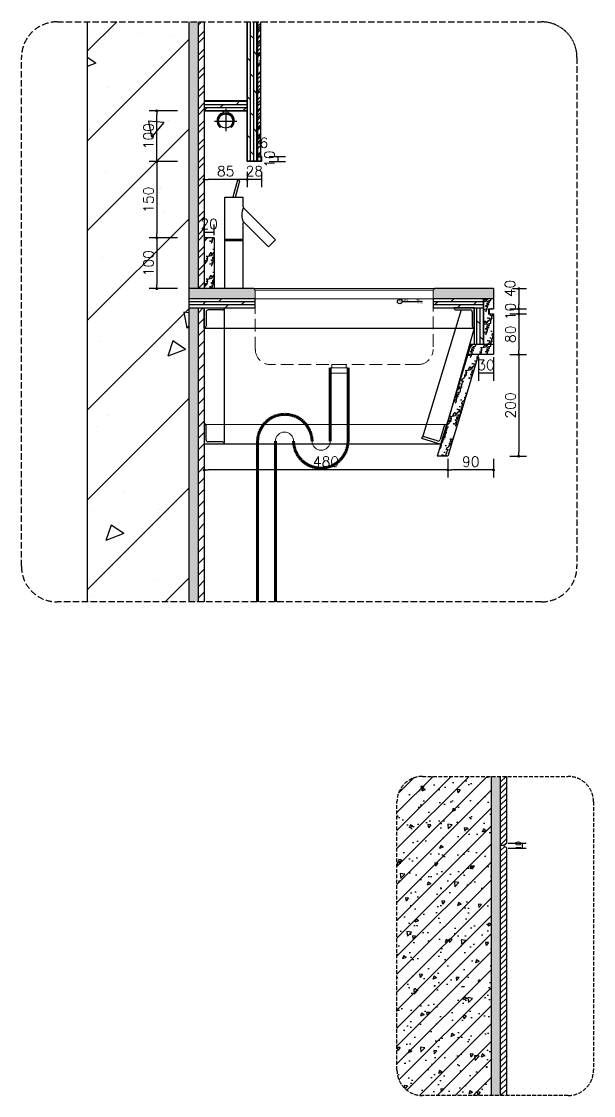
# Model space of a CAD drawing. Header units: millimetres. Extents: x -150677 to 588340, y -254013 to 149700.
# Drawn here: x 333598 to 334725, y -90313 to -88198 of the extents above; entities that cross this region are included whole.
import ezdxf
from ezdxf.enums import TextEntityAlignment as Align

# ---------------------------------------------------------------- set-up
doc = ezdxf.new("R2010")
doc.units = ezdxf.units.MM
doc.header["$LTSCALE"] = 10
doc.header["$MEASUREMENT"] = 0
doc.linetypes.add('DASH', pattern=[0.35, 0.25, -0.1])
for name, color, linetype in [('02-01空间标注', 6, 'Continuous'), ('03-01天花线01', 3, 'Continuous'), ('1J-公司图框', 3, 'Continuous'), ('1J-墙', 7, 'Continuous'), ('2-FF-固定木作', 3, 'Continuous'), ('2-WF-FD', 6, 'Continuous'), ('2P-09活动家具', 3, 'Continuous'), ('制作', 3, 'Continuous'), ('家俱', 3, 'Continuous'), ('家具', 4, 'Continuous')]:
    doc.layers.add(name, color=color, linetype=linetype)
for name, color, linetype, lineweight in [('L-填充', 251, 'Continuous', 0), ('L-家具主轮廓线', 3, 'Continuous', 0), ('L顶-顶地面门线', 3, 'Continuous', 0)]:
    doc.layers.add(name, color=color, linetype=linetype, lineweight=lineweight)
doc.styles.add('BREEZE-C', font='')
doc.styles.add('BREEZE-E', font='')
doc.styles.add('BREEZE-N', font='simplex.shx')
doc.styles.get('BREEZE-C').set_extended_font_data('SimSun')
doc.styles.get('BREEZE-E').set_extended_font_data('SimSun')
doc.dimstyles.new('BREEZE-10', dxfattribs={"dimscale": 10, "dimtxt": 2, "dimasz": 0.8, "dimexe": 1.5, "dimexo": 0.5, "dimtad": 1, "dimdec": 0, "dimdsep": 46, "dimtxsty": 'BREEZE-N', "dimblk": 'DOT', "dimcen": 0, "dimclrd": 5, "dimclre": 5, "dimclrt": 2, "dimadec": 0, "dimazin": 0, "dimtfac": 1, "dimtdec": 0, "dimtix": 1, "dimtmove": 2, "dimatfit": 3, "dimldrblk": 'DOT', "dimfxl": 1, "dimarcsym": 0})
doc.dimstyles.new('副本 BREEZE-5', dxfattribs={"dimscale": 5, "dimtxt": 2, "dimasz": 0.8, "dimexe": 1.5, "dimexo": 0.5, "dimtad": 1, "dimdec": 0, "dimdsep": 46, "dimtxsty": 'BREEZE-N', "dimblk": 'DOT', "dimcen": 0, "dimclrd": 5, "dimclre": 5, "dimclrt": 2, "dimadec": 0, "dimazin": 0, "dimtfac": 1, "dimtdec": 0, "dimtix": 1, "dimtmove": 2, "dimatfit": 3, "dimldrblk": 'DOT', "dimfxl": 1, "dimarcsym": 0})
pattern_1 = [(41.9872125, (117447.443, -105191.4024), (59.99999912, 45.00000098), [0.960973, -200.843385]), (68.1985905, (117433.1574, -105192.9024), (29.99999998, 90.00000004), [3.461892, -238.870524]), (60.945396, (117432.443, -105194.6167), (29.99999799, 45.00000128), [1.470804, -307.39809]), (90, (117433.157, -105193.33), (30, -2e-15), [0.428571, -44.571426]), (71.565051, (117447.157, -105192.26), (6e-08, 45.0000001), [0.903508, -93.964821]), (171.469234, (117447.1574, -105192.2596), (-29.9999999, 2.8e-07), [1.4445534, -301.91166]), (79.215702, (117445.1574, -105195.0453), (30.00000015, 180.00000008), [3.053937, -317.60943]), (62.1329961, (117422.586, -105181.331), (119.999998542, 225.00000088), [7.029457, -1469.15649]), (0, (117423.02, -105174.733), (0, 45), [0, -30]), (64.9831065, (117442.4432, -105166.5453), (60.000000152, 134.99999991), [4.729413, -491.85894]), (81.4391104, (117454.0146, -105184.331), (59.9999998967, 404.999997446), [6.7177044, -1404.00018]), (82.8749836, (117437.4432, -105180.2596), (29.999998198, 225.000000225), [3.455253, -722.14794]), (76.75948, (117434.4432, -105189.6882), (30.000000292, 134.999999896), [7.484678, -778.40652]), (0, (117429.766, -105189.666), (0, 45), [0, -30]), (0, (117430.25, -105190.15), (0, 45), [0, -30]), (0, (117433.623, -105187.74), (0, 45), [0, -30]), (0, (117432.66, -105182.44), (0, 45), [0, -30]), (59.0362434, (117436.1574, -105182.4024), (29.99999761, 45.00000129), [2.498979, -522.28668]), (0, (117437.44, -105180.343), (0, 45), [0, -30]), (0, (117433.623, -105181.96), (0, 45), [0, -30]), (0, (117435.07, -105179.07), (0, 45), [0, -30]), (0, (117433.623, -105183.404), (0, 45), [0, -30]), (50.194429, (117451.0146, -105186.474), (30.00000002, 45.00000002), [1.11575, -233.19174]), (90, (117451.015, -105187.76), (30, -2e-15), [1.285714, -43.714284]), (43.6677801, (117449.4432, -105189.2596), (90.00000007, 89.999999824), [2.172415, -454.03476]), (90, (117449.443, -105189.688), (30, -2e-15), [0.428571, -44.571426]), (39.805571, (117448.1574, -105190.7596), (59.99999857, 45.00000177), [1.673625, -349.78761]), (0, (117443.745, -105187.74), (0, 45), [0, -30]), (0, (117451.08, -105186.38), (0, 45), [0, -30]), (0, (117451.08, -105186.38), (0, 45), [0, -30]), (29.3577535, (117451.729, -105185.6167), (89.99999982, 45.00000027), [2.6225085, -272.740887]), (0, (117450.976, -105183.404), (0, 45), [0, -30]), (146.309932, (117442.443, -105166.5453), (-60.00000037, 44.99999922), [3.0904725, -321.40914]), (8.1301023, (117439.1574, -105172.5453), (299.999997888, 44.999999733), [3.0304575, -633.36564]), (47.8624052, (117432.4432, -105173.4024), (120.000000053, 134.999999875), [4.045658, -845.54247]), (14.6208739, (117425.8717, -105175.1167), (179.999999504, 45.000001877), [6.791351, -706.3005]), (0, (117428.32, -105172.325), (0, 45), [0, -30]), (18.4349488, (117437.8717, -105176.831), (120.00000001, 44.99999985), [1.355262, -283.249725]), (16.699244, (117439.1574, -105176.4024), (29.9999994, 2.48e-06), [0.745736, -155.858859]), (101.093723, (117439.8717, -105176.1882), (-60.000000524, 314.999997052), [3.7122246, -775.85496]), (0, (117436.033, -105174.25), (0, 45), [0, -30]), (0, (117439.14, -105172.46), (0, 45), [0, -30]), (0, (117435.07, -105177.623), (0, 45), [0, -30]), (0, (117431.213, -105167.99), (0, 45), [0, -30]), (0, (117429.766, -105169.916), (0, 45), [0, -30]), (44.1449026, (117437.4432, -105167.1882), (90.000000154, 89.999999997), [3.384388, -707.33706]), (54.5829447, (117435.1574, -105170.4024), (30.000000084, 44.999999823), [3.944125, -824.32212]), (0, (117437.484, -105167.16), (0, 45), [0, -30]), (0, (117433.14, -105169.434), (0, 45), [0, -30]), (0, (117437.484, -105167.16), (0, 45), [0, -30]), (0, (117435.16, -105170.472), (0, 45), [0, -30]), (75.0685828, (117442.1574, -105172.117), (30, 135.00000004), [1.1088696, -231.75375]), (90, (117442.443, -105171.045), (30, -2e-15), [4.5, -40.5]), (50.194429, (117447.729, -105152.188), (30.00000002, 45.00000002), [1.11575, -233.19174]), (0, (117439.407, -105161.727), (0, 45), [0, -30]), (0, (117440.37, -105162.21), (0, 45), [0, -30]), (0, (117436.515, -105161.245), (0, 45), [0, -30]), (0, (117441.335, -105155.947), (0, 45), [0, -30]), (53.1301023, (117444.4432, -105158.6167), (30.000000043, 44.99999997), [2.142857, -447.85713]), (90, (117444.443, -105162.26), (30, -2e-15), [3.642857, -41.357142]), (0, (117444.448, -105162.187), (0, 45), [0, -30]), (23.1985905, (117446.729, -105152.617), (90.00000006, 45.00000002), [1.087968, -227.385225]), (66.037511, (117446.443, -105153.26), (30, 89.99999994), [0.70349, -147.029376]), (66.037511, (117446.157, -105153.902), (30, 89.99999994), [0.70349, -147.029376]), (81.8698976, (117445.7289, -105156.9024), (30.00000013, 225.000000023), [3.0304575, -633.36564]), (90, (117448.443, -105151.33), (30, -2e-15), [1.071429, -43.928571]), (0, (117445.15, -105149.83), (0, 45), [0, -30])]

# ---------------------------------------------------------------- blocks, each defined once
blk = doc.blocks.new('*D1915')
at = {"layer": '2-FF-固定木作', "color": 5, "lineweight": -2, "transparency": 16777216}
for p, q in [((334086.2, -88463.7), (334117.8, -88463.7)), ((334102.8, -88463.7), (334102.8, -88473.7)), ((334086.2, -88473.7), (334117.8, -88473.7))]:
    blk.add_line(p, q, dxfattribs=at)
at = {"layer": 'Defpoints', "color": 0, "transparency": 16777216}
for p in [(334081.2, -88463.7), (334081.2, -88473.7), (334102.8, -88473.7)]:
    blk.add_point(p, dxfattribs=at)
at = {"layer": '2-FF-固定木作', "color": 2, "transparency": 16777216, "insert": (334086.6, -88468.7), "char_height": 20, "attachment_point": 5, "rotation": 90, "style": 'BREEZE-N'}
blk.add_mtext('10', dxfattribs=at)
blk = doc.blocks.new('_DOT')
at = {"color": 0, "linetype": 'ByBlock'}
blk.add_line((-0.35, 0), (-1, 0), dxfattribs=at)
at = {"color": 0, "linetype": 'ByBlock', "const_width": 0.35}
blk.add_lwpolyline([(-0.175, 0, 1), (0.175, 0, 1)], format="xyb", close=True, dxfattribs=at)
blk = doc.blocks.new('*D1916')
at = {"layer": '2-FF-固定木作', "color": 5, "lineweight": -2, "transparency": 16777216}
for p, q in [((334042.8, -88493.7), (334042.8, -88523.7)), ((334070.8, -88508.7), (334042.8, -88508.7)), ((334070.8, -88493.7), (334070.8, -88523.7))]:
    blk.add_line(p, q, dxfattribs=at)
at = {"layer": 'Defpoints', "color": 0, "transparency": 16777216}
for p in [(334042.8, -88488.7), (334070.8, -88488.7), (334042.8, -88508.7)]:
    blk.add_point(p, dxfattribs=at)
at = {"layer": '2-FF-固定木作', "color": 2, "transparency": 16777216, "insert": (334056.8, -88492.4), "char_height": 20, "attachment_point": 5, "style": 'BREEZE-N'}
blk.add_mtext('28', dxfattribs=at)
blk = doc.blocks.new('*D1917')
at = {"layer": '2-FF-固定木作', "color": 5, "lineweight": -2, "transparency": 16777216}
for p, q in [((333957.8, -88493.7), (333957.8, -88523.7)), ((334034.8, -88508.7), (333965.8, -88508.7)), ((334042.8, -88493.7), (334042.8, -88523.7))]:
    blk.add_line(p, q, dxfattribs=at)
at = {"layer": 'Defpoints', "color": 0, "transparency": 16777216}
for p in [(333957.8, -88488.7), (334042.8, -88488.7), (333957.8, -88508.7)]:
    blk.add_point(p, dxfattribs=at)
at = {"layer": '2-FF-固定木作', "color": 5, "lineweight": -2, "transparency": 16777216, "xscale": 8, "yscale": 8, "zscale": 8, "rotation": 180}
blk.add_blockref('_DOT', (333957.8, -88508.7), dxfattribs=at)
at = {"layer": '2-FF-固定木作', "color": 5, "lineweight": -2, "transparency": 16777216, "xscale": 8, "yscale": 8, "zscale": 8}
blk.add_blockref('_DOT', (334042.8, -88508.7), dxfattribs=at)
at = {"layer": '2-FF-固定木作', "color": 2, "transparency": 16777216, "insert": (334000.3, -88492.4), "char_height": 20, "attachment_point": 5, "style": 'BREEZE-N'}
blk.add_mtext('85', dxfattribs=at)
blk = doc.blocks.new('*D1918')
at = {"layer": '2-FF-固定木作', "color": 5, "lineweight": -2, "transparency": 16777216}
for p, q in [((334062.8, -88442.7), (334062.8, -88421.5)), ((334068.8, -88442.7), (334068.8, -88421.5)), ((334062.8, -88436.5), (334068.8, -88436.5))]:
    blk.add_line(p, q, dxfattribs=at)
at = {"layer": 'Defpoints', "color": 0, "transparency": 16777216}
for p in [(334062.8, -88447.7), (334068.8, -88436.5), (334068.8, -88447.7)]:
    blk.add_point(p, dxfattribs=at)
at = {"layer": '2-FF-固定木作', "color": 2, "transparency": 16777216, "insert": (334075.6, -88436.5), "char_height": 20, "attachment_point": 5, "style": 'BREEZE-N'}
blk.add_mtext('6', dxfattribs=at)
blk = doc.blocks.new('*D1919')
at = {"layer": '2-FF-固定木作', "color": 5, "lineweight": -2, "transparency": 16777216}
for p, q in [((334565, -88723.7), (334592.3, -88723.7)), ((334577.3, -88731.7), (334577.3, -88755.7)), ((334560, -88763.7), (334592.3, -88763.7))]:
    blk.add_line(p, q, dxfattribs=at)
at = {"layer": 'Defpoints', "color": 0, "transparency": 16777216}
for p in [(334560, -88723.7), (334555, -88763.7), (334577.3, -88763.7)]:
    blk.add_point(p, dxfattribs=at)
at = {"layer": '2-FF-固定木作', "color": 5, "lineweight": -2, "transparency": 16777216, "xscale": 8, "yscale": 8, "zscale": 8}
for p, rotation in [((334577.3, -88723.7), 90), ((334577.3, -88763.7), 270)]:
    blk.add_blockref('_DOT', p, dxfattribs=dict(at, rotation=rotation))
at = {"layer": '2-FF-固定木作', "color": 2, "transparency": 16777216, "insert": (334560, -88723.7), "char_height": 20, "attachment_point": 5, "rotation": 90, "style": 'BREEZE-N'}
blk.add_mtext('40', dxfattribs=at)
blk = doc.blocks.new('*D1920')
at = {"layer": '2-FF-固定木作', "color": 5, "lineweight": -2, "transparency": 16777216}
for p, q in [((334560, -88763.7), (334592.3, -88763.7)), ((334577.3, -88763.7), (334577.3, -88773.7)), ((334560, -88773.7), (334592.3, -88773.7))]:
    blk.add_line(p, q, dxfattribs=at)
at = {"layer": 'Defpoints', "color": 0, "transparency": 16777216}
for p in [(334555, -88763.7), (334555, -88773.7), (334577.3, -88773.7)]:
    blk.add_point(p, dxfattribs=at)
at = {"layer": '2-FF-固定木作', "color": 2, "transparency": 16777216, "insert": (334561, -88768.7), "char_height": 20, "attachment_point": 5, "rotation": 90, "style": 'BREEZE-N'}
blk.add_mtext('10', dxfattribs=at)
blk = doc.blocks.new('*D1921')
at = {"layer": '2-FF-固定木作', "color": 5, "lineweight": -2, "transparency": 16777216}
for p, q in [((334560, -88773.7), (334592.3, -88773.7)), ((334577.3, -88781.7), (334577.3, -88845.7)), ((334560, -88853.7), (334592.3, -88853.7))]:
    blk.add_line(p, q, dxfattribs=at)
at = {"layer": 'Defpoints', "color": 0, "transparency": 16777216}
for p in [(334555, -88773.7), (334555, -88853.7), (334577.3, -88853.7)]:
    blk.add_point(p, dxfattribs=at)
at = {"layer": '2-FF-固定木作', "color": 5, "lineweight": -2, "transparency": 16777216, "xscale": 8, "yscale": 8, "zscale": 8}
for p, rotation in [((334577.3, -88773.7), 90), ((334577.3, -88853.7), 270)]:
    blk.add_blockref('_DOT', p, dxfattribs=dict(at, rotation=rotation))
at = {"layer": '2-FF-固定木作', "color": 2, "transparency": 16777216, "insert": (334561, -88813.7), "char_height": 20, "attachment_point": 5, "rotation": 90, "style": 'BREEZE-N'}
blk.add_mtext('80', dxfattribs=at)
blk = doc.blocks.new('*D1922')
at = {"layer": '2-FF-固定木作', "color": 5, "lineweight": -2, "transparency": 16777216}
for p, q in [((334560, -88853.7), (334592.3, -88853.7)), ((334577.3, -88861.7), (334577.3, -89045.7)), ((334560, -89053.7), (334592.3, -89053.7))]:
    blk.add_line(p, q, dxfattribs=at)
at = {"layer": 'Defpoints', "color": 0, "transparency": 16777216}
for p in [(334555, -88853.7), (334555, -89053.7), (334577.3, -89053.7)]:
    blk.add_point(p, dxfattribs=at)
at = {"layer": '2-FF-固定木作', "color": 5, "lineweight": -2, "transparency": 16777216, "xscale": 8, "yscale": 8, "zscale": 8}
for p, rotation in [((334577.3, -88853.7), 90), ((334577.3, -89053.7), 270)]:
    blk.add_blockref('_DOT', p, dxfattribs=dict(at, rotation=rotation))
at = {"layer": '2-FF-固定木作', "color": 2, "transparency": 16777216, "insert": (334561, -88953.7), "char_height": 20, "attachment_point": 5, "rotation": 90, "style": 'BREEZE-N'}
blk.add_mtext('200', dxfattribs=at)
blk = doc.blocks.new('*D1923')
at = {"layer": '2-FF-固定木作', "color": 5, "lineweight": -2, "transparency": 16777216}
for p, q in [((334437.8, -89058.7), (334437.8, -89095.8)), ((334527.8, -89058.7), (334527.8, -89095.8)), ((334519.8, -89080.8), (334445.8, -89080.8))]:
    blk.add_line(p, q, dxfattribs=at)
at = {"layer": 'Defpoints', "color": 0, "transparency": 16777216}
for p in [(334437.8, -89053.7), (334527.8, -89053.7), (334437.8, -89080.8)]:
    blk.add_point(p, dxfattribs=at)
at = {"layer": '2-FF-固定木作', "color": 5, "lineweight": -2, "transparency": 16777216, "xscale": 8, "yscale": 8, "zscale": 8, "rotation": 180}
blk.add_blockref('_DOT', (334437.8, -89080.8), dxfattribs=at)
at = {"layer": '2-FF-固定木作', "color": 5, "lineweight": -2, "transparency": 16777216, "xscale": 8, "yscale": 8, "zscale": 8}
blk.add_blockref('_DOT', (334527.8, -89080.8), dxfattribs=at)
at = {"layer": '2-FF-固定木作', "color": 2, "transparency": 16777216, "insert": (334482.8, -89064.6), "char_height": 20, "attachment_point": 5, "style": 'BREEZE-N'}
blk.add_mtext('90', dxfattribs=at)
blk = doc.blocks.new('*D1924')
at = {"layer": '2-FF-固定木作', "color": 5, "lineweight": -2, "transparency": 16777216}
for p, q in [((333957.8, -89058.7), (333957.8, -89095.8)), ((334437.8, -89058.7), (334437.8, -89095.8)), ((334429.8, -89080.8), (333965.8, -89080.8))]:
    blk.add_line(p, q, dxfattribs=at)
at = {"layer": 'Defpoints', "color": 0, "transparency": 16777216}
for p in [(333957.8, -89053.7), (334437.8, -89053.7), (333957.8, -89080.8)]:
    blk.add_point(p, dxfattribs=at)
at = {"layer": '2-FF-固定木作', "color": 5, "lineweight": -2, "transparency": 16777216, "xscale": 8, "yscale": 8, "zscale": 8, "rotation": 180}
blk.add_blockref('_DOT', (333957.8, -89080.8), dxfattribs=at)
at = {"layer": '2-FF-固定木作', "color": 5, "lineweight": -2, "transparency": 16777216, "xscale": 8, "yscale": 8, "zscale": 8}
blk.add_blockref('_DOT', (334437.8, -89080.8), dxfattribs=at)
at = {"layer": '2-FF-固定木作', "color": 2, "transparency": 16777216, "insert": (334197.8, -89064.6), "char_height": 20, "attachment_point": 5, "style": 'BREEZE-N'}
blk.add_mtext('480', dxfattribs=at)
blk = doc.blocks.new('*D1928')
at = {"layer": '2-FF-固定木作', "color": 5, "lineweight": -2, "transparency": 16777216}
for p, q in [((333957.8, -88618.7), (333957.8, -88597.8)), ((333977.8, -88618.7), (333977.8, -88597.8)), ((333957.8, -88612.8), (333977.8, -88612.8))]:
    blk.add_line(p, q, dxfattribs=at)
at = {"layer": 'Defpoints', "color": 0, "transparency": 16777216}
for p in [(333977.8, -88612.8), (333957.8, -88623.7), (333977.8, -88623.7)]:
    blk.add_point(p, dxfattribs=at)
at = {"layer": '2-FF-固定木作', "color": 2, "transparency": 16777216, "insert": (333967.8, -88596.5), "char_height": 20, "attachment_point": 5, "style": 'BREEZE-N'}
blk.add_mtext('20', dxfattribs=at)
blk = doc.blocks.new('*D1929')
at = {"layer": '2-FF-固定木作', "color": 5, "lineweight": -2, "transparency": 16777216}
for p, q in [((334497.8, -88858.7), (334497.8, -88905.5)), ((334527.8, -88858.7), (334527.8, -88905.5)), ((334527.8, -88890.5), (334497.8, -88890.5))]:
    blk.add_line(p, q, dxfattribs=at)
at = {"layer": 'Defpoints', "color": 0, "transparency": 16777216}
for p in [(334497.8, -88853.7), (334527.8, -88853.7), (334497.8, -88890.5)]:
    blk.add_point(p, dxfattribs=at)
at = {"layer": '2-FF-固定木作', "color": 2, "transparency": 16777216, "insert": (334512.8, -88874.2), "char_height": 20, "attachment_point": 5, "style": 'BREEZE-N'}
blk.add_mtext('30', dxfattribs=at)
blk = doc.blocks.new('*D1925')
at = {"layer": '2-WF-FD', "color": 5, "lineweight": -2, "transparency": 16777216}
for p, q in [((333905.6, -88473.7), (333849.6, -88473.7)), ((333864.6, -88481.7), (333864.6, -88615.7)), ((333905.6, -88623.7), (333849.6, -88623.7))]:
    blk.add_line(p, q, dxfattribs=at)
at = {"layer": 'Defpoints', "color": 0, "transparency": 16777216}
for p in [(333910.6, -88473.7), (333864.6, -88623.7), (333910.6, -88623.7)]:
    blk.add_point(p, dxfattribs=at)
at = {"layer": '2-WF-FD', "color": 5, "lineweight": -2, "transparency": 16777216, "xscale": 8, "yscale": 8, "zscale": 8}
for p, rotation in [((333864.6, -88473.7), 90), ((333864.6, -88623.7), 270)]:
    blk.add_blockref('_DOT', p, dxfattribs=dict(at, rotation=rotation))
at = {"layer": '2-WF-FD', "color": 2, "transparency": 16777216, "insert": (333848.4, -88548.7), "char_height": 20, "attachment_point": 5, "rotation": 90, "style": 'BREEZE-N'}
blk.add_mtext('150', dxfattribs=at)
blk = doc.blocks.new('*D1926')
at = {"layer": '2-WF-FD', "color": 5, "lineweight": -2, "transparency": 16777216}
for p, q in [((333905.6, -88623.7), (333849.6, -88623.7)), ((333864.6, -88631.7), (333864.6, -88715.7)), ((333905.6, -88723.7), (333849.6, -88723.7))]:
    blk.add_line(p, q, dxfattribs=at)
at = {"layer": 'Defpoints', "color": 0, "transparency": 16777216}
for p in [(333910.6, -88623.7), (333864.6, -88723.7), (333910.6, -88723.7)]:
    blk.add_point(p, dxfattribs=at)
at = {"layer": '2-WF-FD', "color": 5, "lineweight": -2, "transparency": 16777216, "xscale": 8, "yscale": 8, "zscale": 8}
for p, rotation in [((333864.6, -88623.7), 90), ((333864.6, -88723.7), 270)]:
    blk.add_blockref('_DOT', p, dxfattribs=dict(at, rotation=rotation))
at = {"layer": '2-WF-FD', "color": 2, "transparency": 16777216, "insert": (333848.4, -88673.7), "char_height": 20, "attachment_point": 5, "rotation": 90, "style": 'BREEZE-N'}
blk.add_mtext('100', dxfattribs=at)
blk = doc.blocks.new('*D1927')
at = {"layer": '2-WF-FD', "color": 5, "lineweight": -2, "transparency": 16777216}
for p, q in [((333905.6, -88373.7), (333849.6, -88373.7)), ((333864.6, -88465.7), (333864.6, -88381.7)), ((333905.6, -88473.7), (333849.6, -88473.7))]:
    blk.add_line(p, q, dxfattribs=at)
at = {"layer": 'Defpoints', "color": 0, "transparency": 16777216}
for p in [(333864.6, -88373.7), (333910.6, -88373.7), (333910.6, -88473.7)]:
    blk.add_point(p, dxfattribs=at)
at = {"layer": '2-WF-FD', "color": 5, "lineweight": -2, "transparency": 16777216, "xscale": 8, "yscale": 8, "zscale": 8}
for p, rotation in [((333864.6, -88373.7), 90), ((333864.6, -88473.7), 270)]:
    blk.add_blockref('_DOT', p, dxfattribs=dict(at, rotation=rotation))
at = {"layer": '2-WF-FD', "color": 2, "transparency": 16777216, "insert": (333848.4, -88423.7), "char_height": 20, "attachment_point": 5, "rotation": 90, "style": 'BREEZE-N'}
blk.add_mtext('100', dxfattribs=at)
blk = doc.blocks.new('*D2386')
at = {"layer": '2-WF-FD', "color": 5, "lineweight": -2, "transparency": 16777216}
for p, q in [((334556.2, -89815.6), (334592, -89815.6)), ((334556.2, -89825.6), (334592, -89825.6)), ((334584.5, -89825.6), (334584.5, -89815.6))]:
    blk.add_line(p, q, dxfattribs=at)
at = {"layer": 'Defpoints', "color": 0, "transparency": 16777216}
for p in [(334553.7, -89815.6), (334553.7, -89825.6), (334584.5, -89815.6)]:
    blk.add_point(p, dxfattribs=at)
at = {"layer": '2-WF-FD', "color": 2, "transparency": 16777216, "insert": (334576.4, -89820.6), "char_height": 10, "attachment_point": 5, "rotation": 90, "style": 'BREEZE-N'}
blk.add_mtext('10', dxfattribs=at)

msp = doc.modelspace()

# ---------------------------------------------------------------- hatches: boundary and pattern name
at = {"layer": '1J-墙'}
h = msp.add_hatch(dxfattribs=at)
h.set_pattern_fill('钢筋混凝土', color=250, scale=10, angle=179.9917, style=0)
h.set_pattern_definition([(224.991718, (93089.82, -73442.69), (17.675114, -17.6802248), []), (229.991718, (93089.82, -73442.69), (-71.72511, 6.285582), [7.5, -82.5]), (174.991718, (93089.82, -73442.69), (13.86426, -75.221218), [6, -66]), (280.443118, (93083.84, -73442.166), (-57.860904, -68.93559), [6.37402, -70.114211]), (226.175918, (93089.82, -73462.69), (-106.72171, 16.56733), [11.25, -123.75]), (276.62732, (93080.92, -73461.31), (-93.48035, -97.398275), [9.56103, -105.1713]), (171.17592, (93089.82, -73462.69), (-93.480275, -97.39835), [9, -99]), (200.991718, (93079.82, -73457.69), (-59.684884, 40.270517), [7.5, -82.5]), (145.991718, (93079.82, -73457.69), (-24.342015, -72.511486), [6, -66]), (251.443118, (93074.844, -73454.33), (-84.026924, -32.240903), [6.37402, -70.114211]), (217.491718, (93089.82, -73442.69), (-1.2207977, -33.2892093), [0, -65.2, 0, -67, 0, -66.25]), (187.491718, (93089.82, -73442.69), (-26.312655, -39.437368), [0, -38.2, 0, -63.7, 0, -25.25]), (147.491718, (93112.12, -73442.693), (-53.381917, 2.263204), [0, -25, 0, -78, 0, -103.5]), (137.491718, (93122.12, -73442.694), (-58.320063, -10.002068), [0, -32.5, 0, -51.8, 0, -73.5])])
h.paths.add_polyline_path([(334523.7, -89684.3), (334387.6, -89684.3, 0.414214), (334337.6, -89734.3), (334337.6, -90262.7, 0.414214), (334387.6, -90312.7), (334523.7, -90312.7)])
at = {"layer": '2-FF-固定木作'}
h = msp.add_hatch(dxfattribs=at)
h.set_pattern_fill('金属', color=250, scale=10, style=0, double=1)
h.set_pattern_definition([(45, (333945.856, -88723.687), (-17.6777, 17.6777), []), (45, (333957.64, -88723.687), (-17.6777, 17.6777), [])])
h.paths.add_polyline_path([(333957.8, -88198.5), (333945.9, -88198.5), (333945.9, -88723.7), (333957.8, -88723.7)])
h = msp.add_hatch(dxfattribs=at)
h.set_pattern_fill('DOTS', color=250, scale=0.2, style=0, double=1)
h.set_pattern_definition([(0, (334042.839, -88473.687), (0.15875, 0.3175), [0, -0.3175])])
h.paths.add_polyline_path([(334070.8, -88463.7), (334062.8, -88463.7), (334062.8, -88464.7), (334069.8, -88464.7), (334069.8, -88472.7), (334042.8, -88472.7), (334042.8, -88473.7), (334070.8, -88473.7)])
h = msp.add_hatch(dxfattribs=at)
h.set_pattern_fill('AR-CONC', color=250, scale=10, angle=90, style=0)
h.set_pattern_definition([(140, (334523.708, -90312.721), (1.5939, 18.21847), [1.905, -20.955]), (85, (334523.708, -90312.721), (-19.10566, -3.5243), [1.524, -16.764]), (190.451, (334523.841, -90311.203), (-17.51167, 14.69425), [1.619, -17.809]), (136.184, (334518.628, -90312.721), (4.2042, 27.1079), [2.8575, -31.4325]), (186.6356, (334518.979, -90310.462), (-24.7426, 23.7404), [2.4285, -26.7135]), (81.184, (334518.628, -90312.72), (-24.7425, 23.7405), [2.286, -25.146]), (111, (334519.898, -90310.181), (10.22655, 15.1615), [1.905, -20.955]), (56, (334519.898, -90310.181), (-18.4188, 6.1802), [1.524, -16.764]), (161.4514, (334520.75, -90308.918), (-8.1923, 21.34165), [1.619, -17.809]), (127.5, (334523.7083, -90312.721), (-8.455504, 0.30886), [0, -16.5608, 0, -17.018, 0, -16.8275]), (97.5, (334523.708, -90312.721), (-10.01806, 6.68197), [0, -9.7028, 0, -16.1798, 0, -6.4135]), (57.5, (334523.708, -90318.3855), (0.572874, 13.55906), [0, -6.35, 0, -19.812, 0, -26.289]), (47.5, (334523.708, -90320.925), (-2.54265, 14.81292), [0, -8.255, 0, -13.1572, 0, -18.669])])
h.paths.add_polyline_path([(334541.7, -89684.3), (334523.7, -89684.3), (334523.7, -90312.7), (334541.7, -90312.7)])
at = {"layer": '2-WF-FD'}
h = msp.add_hatch(dxfattribs=at)
h.set_pattern_fill('DOTS', color=4, scale=0.4, style=0)
h.set_pattern_definition([(0, (334539.1, -88773.687), (0.3175, 0.635), [0, -0.635])])
h.paths.add_polyline_path([(334517.8, -88763.7), (334518.8, -88763.7), (334518.8, -88773.7), (334517.8, -88773.7)])
at = {"layer": '制作'}
h = msp.add_hatch(dxfattribs=at)
h.set_pattern_fill('AR-CONC', color=250, scale=10, style=0, double=1)
h.set_pattern_definition([(50, (113552.843, -105694.831), (18.2184669, -1.5939086), [1.905, -20.955]), (355, (113552.843, -105694.831), (-3.5242826, 19.1056643), [1.524, -16.764]), (100.451, (113554.361, -105694.964), (14.6942502, 17.5116688), [1.619, -17.809]), (46.1842, (113552.843, -105689.75), (27.107904, -4.2042328), [2.8575, -31.4325]), (96.6356, (113555.102, -105690.101), (23.7404234, 24.7425556), [2.4285, -26.7135]), (351.184, (113552.843, -105689.75), (23.7404606, 24.7425118), [2.286, -25.146]), (21, (113555.383, -105691.021), (15.161488, -10.2265519), [1.905, -20.955]), (326, (113555.383, -105691.021), (6.1802028, 18.4187966), [1.524, -16.764]), (71.4514, (113556.646, -105691.873), (21.3416491, 8.1922858), [1.619, -17.809]), (37.5, (113552.843, -105694.831), (0.30886033, 8.45550389), [0, -16.5608, 0, -17.018, 0, -16.8275]), (7.5, (113552.843, -105694.831), (6.68196625, 10.0180575), [0, -9.7028, 0, -16.1798, 0, -6.4135]), (327.5, (113547.179, -105694.831), (13.55905952, -0.5728744), [0, -6.35, 0, -19.812, 0, -26.289]), (317.5, (113544.639, -105694.831), (14.81291814, 2.5426491), [0, -8.255, 0, -13.1572, 0, -18.669])])
h.paths.add_polyline_path([(333945.9, -88761.7), (333927.9, -88761.7), (333927.9, -89340.6), (333945.9, -89340.6)])
h.paths.add_polyline_path([(333945.9, -88198.5), (333927.9, -88198.5), (333927.9, -88723.7), (333945.9, -88723.7)])
h = msp.add_hatch(dxfattribs=at)
h.set_pattern_fill('DOLMIT', color=250, scale=8, angle=90, style=0, double=1)
h.set_pattern_definition([(90, (334042.839, -88472.687), (-6.34994, 4e-16), []), (135, (334042.839, -88472.687), (-12.6999, -12.6999), [8.9802, -17.9603])])
h.paths.add_polyline_path([(334062.8, -88198.5), (334042.8, -88198.5), (334042.8, -88472.7), (334062.8, -88472.7)])
h = msp.add_hatch(dxfattribs=at)
h.set_pattern_fill('AR-RROOF', color=250, scale=10, angle=45, style=0)
h.set_pattern_definition([(45, (334062.839, -88463.687), (10.7763, 28.7368), [190.5, -25.4, 63.5, -12.7]), (45, (334070.293, -88447.253), (-20.924, 2.9635), [38.1, -4.191, 76.2, -9.525]), (45, (334059.696, -88451.564), (40.68056, 52.7141), [101.6, -17.78, 50.8, -12.7])])
h.paths.add_polyline_path([(334068.8, -88198.5), (334062.8, -88198.5), (334062.8, -88463.7), (334068.8, -88463.7)])
h = msp.add_hatch(dxfattribs=at)
h.set_pattern_fill('DOLMIT', color=250, scale=8, style=0, double=1)
h.set_pattern_definition([(0, (333957.839, -88373.687), (0, 6.34994), []), (45, (333957.839, -88373.687), (-12.7, 12.7), [8.98, -17.9603])])
h.paths.add_polyline_path([(334042.8, -88353.7), (333957.8, -88353.7), (333957.8, -88373.7), (334042.8, -88373.7)])
h = msp.add_hatch(dxfattribs=at)
h.set_pattern_fill('大理石', color=250, scale=10, style=0, double=1)
h.set_pattern_definition(pattern_1)
h.paths.add_polyline_path([(333977.8, -88623.7), (333957.8, -88623.7), (333957.8, -88723.7), (333977.8, -88723.7)])
h = msp.add_hatch(dxfattribs=at)
h.set_pattern_fill('大理石', color=250, scale=10, style=0, double=1)
h.set_pattern_definition(pattern_1)
h.paths.add_polyline_path([(334058.7, -88726.7), (334055.7, -88723.7), (333927.9, -88723.7), (333927.9, -88743.7), (334058.7, -88743.7), (334058.7, -88743.7)])
h.paths.add_polyline_path([(334527.8, -88723.7), (334411.7, -88723.7), (334408.7, -88726.7), (334408.7, -88743.7), (334507.8, -88743.7), (334527.8, -88743.7)])
h = msp.add_hatch(dxfattribs=at)
h.set_pattern_fill('DOLMIT', color=250, scale=8, style=0, double=1)
h.set_pattern_definition([(0, (117422.443, -104934.831), (0, 6.34993648), []), (45, (117422.443, -104934.831), (-12.6998643, 12.6998643), [8.9801702, -17.96032])])
h.paths.add_polyline_path([(334507.8, -88743.7), (334408.7, -88743.7), (334408.7, -88761.7), (334507.8, -88761.7)])
h.paths.add_polyline_path([(334058.7, -88743.7), (334038.7, -88743.7), (334038.7, -88743.7), (333957.8, -88743.7), (333927.9, -88743.7), (333927.9, -88761.7), (333957.8, -88761.7), (333997.8, -88761.7), (334058.7, -88761.7)])
h = msp.add_hatch(dxfattribs=at)
h.set_pattern_fill('大理石', color=250, scale=10, style=0, double=1)
h.set_pattern_definition(pattern_1)
h.paths.add_polyline_path([(334527.8, -88773.7), (334517.8, -88773.7), (334517.8, -88763.7), (334527.8, -88763.7), (334527.8, -88743.7), (334507.8, -88743.7), (334507.8, -88761.7), (334507.8, -88833.7), (334527.8, -88833.7)])
h.paths.add_polyline_path([(334527.8, -88833.7), (334483, -88833.7), (334477, -88853.7), (334527.8, -88853.7)])
h.paths.add_polyline_path([(334497.8, -88853.7), (334477, -88853.7), (334417, -89053.7), (334437.8, -89053.7)])
h = msp.add_hatch(dxfattribs=at)
h.set_pattern_fill('ANSI31', color=250, scale=10, style=0, double=1)
h.set_pattern_definition([(45, (113552.843, -105694.831), (-11.2253202, 11.2253202), [])])
h.paths.add_polyline_path([(333957.8, -88761.7), (333945.9, -88761.7), (333945.9, -89340.6), (333957.8, -89340.6)])
h = msp.add_hatch(dxfattribs=at)
h.set_pattern_fill('DOLMIT', color=250, scale=8, angle=90, style=0, double=1)
h.set_pattern_definition([(90, (117422.443, -104934.831), (-6.34993648, 4e-16), []), (135, (117422.443, -104934.831), (-12.6998643, -12.6998643), [8.9801702, -17.96032])])
h.paths.add_polyline_path([(334507.8, -88761.7), (334489.8, -88761.7), (334489.8, -88801.7), (334489.8, -88833.7), (334507.8, -88833.7)])

# ---------------------------------------------------------------- linework, layer by layer
at = {"layer": '02-01空间标注', "color": 3}
for p, q in [((334042.8, -88198.5), (334042.8, -88472.7)), ((334062.8, -88198.5), (334062.8, -88472.7)), ((334068.8, -88198.5), (334068.8, -88463.7)), ((334042.8, -88353.7), (333957.8, -88353.7)), ((334042.8, -88373.7), (333957.8, -88373.7)), ((333977.8, -88623.7), (333957.8, -88623.7)), ((333977.8, -88623.7), (333977.8, -88723.7)), ((334055.7, -88723.7), (333927.9, -88723.7)), ((334527.8, -88723.7), (334411.7, -88723.7)), ((334527.8, -88723.7), (334527.8, -88763.7)), ((334038.7, -88743.7), (333957.8, -88743.7)), ((334527.8, -88743.7), (334408.7, -88743.7)), ((334507.8, -88743.7), (334507.8, -88833.7)), ((334517.8, -88763.7), (334527.8, -88763.7)), ((334517.8, -88763.7), (334517.8, -88773.7)), ((334518.8, -88763.7), (334518.8, -88773.7)), ((334517.8, -88773.7), (334527.8, -88773.7)), ((334527.8, -88773.7), (334527.8, -88853.7)), ((334483, -88833.7), (334417, -89053.7)), ((334527.8, -88833.7), (334483, -88833.7)), ((334497.8, -88853.7), (334437.8, -89053.7)), ((334527.8, -88853.7), (334477, -88853.7)), ((334437.8, -89053.7), (334417, -89053.7))]:
    msp.add_line(p, q, dxfattribs=at)
at = {"layer": '03-01天花线01', "color": 6}
for p, q in [((334058.7, -88743.7), (333927.9, -88743.7)), ((334058.7, -88761.7), (334058.7, -88743.7)), ((334507.8, -88743.7), (334408.7, -88743.7)), ((334408.7, -88743.7), (334408.7, -88761.7)), ((334507.8, -88761.7), (334507.8, -88743.7)), ((333927.9, -88761.7), (334058.7, -88761.7)), ((333957.8, -88801.7), (333957.8, -88761.7)), ((333957.8, -88761.7), (333997.8, -88761.7)), ((333993.8, -88765.7), (333965.8, -88765.7)), ((333997.8, -88761.7), (333997.8, -88761.7)), ((334408.7, -88761.7), (334507.8, -88761.7)), ((334449.8, -88761.7), (334449.8, -88761.7)), ((334489.8, -88761.7), (334449.8, -88761.7)), ((334453.8, -88765.7), (334481.8, -88765.7)), ((334489.8, -88761.7), (334489.8, -88833.7)), ((334489.8, -88801.7), (334489.8, -88761.7)), ((333961.8, -88769.7), (333961.8, -88797.7)), ((334485.8, -88769.7), (334485.8, -88797.7)), ((333957.8, -88801.7), (333957.8, -88801.7)), ((334489.8, -88801.7), (334489.8, -88801.7)), ((333957.8, -88989.7), (333957.8, -88989.7)), ((333957.8, -88989.7), (333957.8, -89029.7)), ((333961.8, -89021.7), (333961.8, -88993.7)), ((334430.6, -88994.2), (334422.6, -89021)), ((334424.1, -89029.8), (334435.6, -88991.5)), ((334435.6, -88991.5), (334435.6, -88991.5)), ((334385.8, -89018.3), (334385.8, -89018.3)), ((334385.8, -89018.3), (334424.1, -89029.8)), ((334417.6, -89023.7), (334390.8, -89015.7)), ((333957.8, -89029.7), (333997.8, -89029.7)), ((333993.8, -89025.7), (333965.8, -89025.7)), ((333997.8, -89029.7), (333997.8, -89029.7))]:
    msp.add_line(p, q, dxfattribs=at)
for centre, start, end in [((333965.8, -88769.7), 90, 180), ((333993.8, -88761.7), 270, 0), ((334453.8, -88761.7), 180, 270), ((334481.8, -88769.7), 0, 90), ((333957.8, -88797.7), 270, 0), ((334489.8, -88797.7), 180, 270), ((333957.8, -88993.7), 0, 90), ((334434.5, -88995.3), 73.3008, 163.3008), ((333965.8, -89021.7), 180, 270), ((334389.6, -89019.5), 73.3008, 163.3008), ((334418.8, -89019.9), 253.3008, 343.3008), ((333993.8, -89029.7), 0, 90)]:
    msp.add_arc(centre, 4, start, end, dxfattribs=at)
at = {"layer": '1J-公司图框', "color": 6}
msp.add_line((334347.5, -88749.1), (334387.9, -88749.1), dxfattribs=at)
at = {"layer": '1J-公司图框', "color": 6, "const_width": 0.5}
msp.add_lwpolyline([(334348.2, -88750.2), (334387.9, -88750.2)], dxfattribs=at)
at = {"layer": '1J-公司图框', "color": 6}
msp.add_circle((334343, -88749.1), 4.5, dxfattribs=at)
at = {"layer": '1J-墙', "color": 250}
for p, q in [((333785.8, -88198.5), (333727.8, -88256.4)), ((333798.9, -88197.7), (333798.9, -88197.7)), ((333927.9, -88233.2), (333727.8, -88433.2)), ((333829.1, -88221.2), (333829.1, -88221.2)), ((333892.5, -88227.4), (333892.5, -88227.4)), ((333744.5, -88279.7), (333727.8, -88268.4)), ((333744.5, -88279.7), (333727.8, -88286.1)), ((333770.6, -88328.6), (333770.6, -88328.6)), ((333848.6, -88394.2), (333854.4, -88425.5)), ((333878.5, -88396.8), (333848.6, -88394.2)), ((333878.5, -88396.8), (333854.4, -88425.5)), ((333860.8, -88396), (333860.8, -88396)), ((333886.9, -88393.5), (333886.9, -88393.5)), ((333927.9, -88410), (333727.8, -88609.9)), ((333764.5, -88495), (333764.5, -88495)), ((333871.8, -88525.7), (333871.8, -88525.7)), ((333880.5, -88574.2), (333880.5, -88574.2)), ((333927.9, -88586.7), (333727.8, -88786.7)), ((333755.3, -88590.6), (333755.3, -88590.6)), ((333758.4, -88661.5), (333758.4, -88661.5)), ((333868.9, -88718.6), (333868.9, -88718.6)), ((333927.9, -88763.5), (333727.8, -88963.4)), ((333771.1, -88750.8), (333771.1, -88750.8)), ((333748.9, -88771.4), (333748.9, -88771.4)), ((333917.9, -88770.3), (333923.7, -88801.6)), ((333927.9, -88771.2), (333917.9, -88770.3)), ((333927.9, -88796.7), (333923.7, -88801.6)), ((333752.3, -88827.9), (333752.3, -88827.9)), ((333896.4, -88826.8), (333886.2, -88857)), ((333921.2, -88843.6), (333896.4, -88826.8)), ((333921.2, -88843.6), (333886.2, -88857)), ((333890.9, -88860.6), (333890.9, -88860.6)), ((333927.9, -88940.2), (333727.8, -89140.2)), ((333769.3, -88972.8), (333769.3, -88972.8)), ((333746.2, -88994.3), (333746.2, -88994.3)), ((333927.9, -89117), (333727.8, -89316.9)), ((333801.6, -89124.2), (333801.6, -89124.2)), ((333740, -89160.8), (333740, -89160.8)), ((333870.2, -89158.9), (333870.2, -89158.9)), ((333774.7, -89189.3), (333764.5, -89219.6)), ((333799.5, -89206.1), (333774.7, -89189.3)), ((333799.5, -89206.1), (333764.5, -89219.6)), ((333859.4, -89296.5), (333859.4, -89296.5)), ((333927.9, -89293.7), (333880.9, -89340.6)), ((333733.9, -89327.2), (333733.9, -89327.2))]:
    msp.add_line(p, q, dxfattribs=at)
at = {"layer": '1J-墙'}
for p, q in [((333727.8, -88198.5), (333727.8, -89340.6)), ((333927.9, -88198.5), (333927.9, -89340.6)), ((333945.9, -88198.5), (333945.9, -88723.7)), ((333945.9, -88761.7), (333945.9, -89340.6)), ((334523.7, -90312.7), (334523.7, -89684.3))]:
    msp.add_line(p, q, dxfattribs=at)
at = {"layer": '2-FF-固定木作', "color": 2, "linetype": 'DASH', "ltscale": 5}
for p, q in [((333668.3, -88198.5), (334622, -88198.5)), ((333598.3, -89270.6), (333598.3, -88268.5)), ((334692, -88268.5), (334692, -89270.6)), ((334622, -89340.6), (333668.3, -89340.6))]:
    msp.add_line(p, q, dxfattribs=at)
at = {"layer": '2-FF-固定木作', "color": 4}
for p, q in [((333957.8, -88198.5), (333957.8, -88723.7)), ((333957.8, -88761.7), (333957.8, -89340.6))]:
    msp.add_line(p, q, dxfattribs=at)
at = {"layer": '2-FF-固定木作', "color": 2}
for p, q in [((334005.4, -88373.7), (333995.3, -88373.7)), ((333995.3, -88373.7), (333995.3, -88379)), ((334004.9, -88374.2), (333995.8, -88374.2)), ((333995.8, -88374.2), (333995.8, -88378.8)), ((334000.3, -88369.4), (334000.3, -88413.6)), ((334004.9, -88378.8), (334004.9, -88374.2)), ((334005.4, -88379), (334005.4, -88373.7)), ((333978.2, -88393.7), (334022.4, -88393.7)), ((333990.4, -88405.6), (333989.4, -88406.7)), ((334010.3, -88405.6), (334011.3, -88406.7))]:
    msp.add_line(p, q, dxfattribs=at)
at = {"layer": '2-FF-固定木作', "color": 8}
msp.add_line((334035.5, -88593.7), (334036.6, -88593.7), dxfattribs=at)
at = {"layer": '2-FF-固定木作', "color": 2, "linetype": 'DASH', "ltscale": 3}
for p, q in [((334387.6, -89684.3), (334674.5, -89684.3)), ((334337.6, -90262.7), (334337.6, -89734.3)), ((334724.5, -89734.3), (334724.5, -90262.7)), ((334674.5, -90312.7), (334387.6, -90312.7))]:
    msp.add_line(p, q, dxfattribs=at)
at = {"layer": '2-FF-固定木作', "color": 250}
for p, q in [((334541.7, -89695.3), (334552.7, -89684.3)), ((334541.7, -89706.6), (334553.7, -89694.6)), ((334541.7, -89717.8), (334553.7, -89705.8)), ((334541.7, -89729), (334553.7, -89717)), ((334541.7, -89740.2), (334553.7, -89728.2)), ((334541.7, -89751.5), (334553.7, -89739.5)), ((334541.7, -89762.7), (334553.7, -89750.7)), ((334541.7, -89773.9), (334553.7, -89761.9)), ((334541.7, -89785.1), (334553.7, -89773.1)), ((334541.7, -89796.4), (334553.7, -89784.4)), ((334541.7, -89807.6), (334553.7, -89795.6)), ((334541.7, -89818.8), (334553.7, -89806.8)), ((334541.7, -89830), (334549.6, -89822.2)), ((334541.7, -89841.3), (334553.7, -89829.3)), ((334541.7, -89852.5), (334553.7, -89840.5)), ((334541.7, -89863.7), (334553.7, -89851.7)), ((334541.7, -89874.9), (334553.7, -89862.9)), ((334541.7, -89886.2), (334553.7, -89874.2)), ((334541.7, -89897.4), (334553.7, -89885.4)), ((334541.7, -89908.6), (334553.7, -89896.6)), ((334541.7, -89919.8), (334553.7, -89907.8)), ((334541.7, -89931.1), (334553.7, -89919.1)), ((334541.7, -89942.3), (334553.7, -89930.3)), ((334541.7, -89953.5), (334553.7, -89941.5)), ((334541.7, -89964.7), (334553.7, -89952.7)), ((334541.7, -89976), (334553.7, -89964)), ((334541.7, -89987.2), (334553.7, -89975.2)), ((334541.7, -89998.4), (334553.7, -89986.4)), ((334541.7, -90009.6), (334553.7, -89997.6)), ((334541.7, -90020.9), (334553.7, -90008.9)), ((334541.7, -90032.1), (334553.7, -90020.1)), ((334541.7, -90043.3), (334553.7, -90031.3)), ((334541.7, -90054.5), (334553.7, -90042.5)), ((334541.7, -90065.8), (334553.7, -90053.8)), ((334541.7, -90077), (334553.7, -90065)), ((334541.7, -90088.2), (334553.7, -90076.2)), ((334541.7, -90099.4), (334553.7, -90087.4)), ((334541.7, -90110.7), (334553.7, -90098.7)), ((334541.7, -90121.9), (334553.7, -90109.9)), ((334541.7, -90133.1), (334553.7, -90121.1)), ((334541.7, -90144.3), (334553.7, -90132.3)), ((334541.7, -90155.6), (334553.7, -90143.6)), ((334541.7, -90166.8), (334553.7, -90154.8)), ((334541.7, -90178), (334553.7, -90166)), ((334541.7, -90189.2), (334553.7, -90177.2)), ((334541.7, -90200.5), (334553.7, -90188.5)), ((334541.7, -90211.7), (334553.7, -90199.7)), ((334541.7, -90222.9), (334553.7, -90210.9)), ((334541.7, -90234.1), (334553.7, -90222.1)), ((334541.7, -90245.4), (334553.7, -90233.4)), ((334541.7, -90256.6), (334553.7, -90244.6)), ((334541.7, -90267.8), (334553.7, -90255.8)), ((334541.7, -90279), (334553.7, -90267)), ((334541.7, -90290.3), (334553.7, -90278.3)), ((334541.7, -90301.5), (334553.7, -90289.5)), ((334541.7, -90312.7), (334553.7, -90300.7)), ((334552.9, -90312.7), (334553.7, -90311.9))]:
    msp.add_line(p, q, dxfattribs=at)
at = {"layer": '2-FF-固定木作', "color": 84}
for p, q in [((334541.7, -90312.7), (334541.7, -89684.3)), ((334553.7, -89815.6), (334553.7, -89684.3)), ((334547.7, -89820.6), (334541.7, -89820.6)), ((334553.7, -89815.6), (334547.7, -89820.6)), ((334547.7, -89820.6), (334553.7, -89825.6)), ((334553.7, -90312.7), (334553.7, -89825.6))]:
    msp.add_line(p, q, dxfattribs=at)
at = {"layer": '2-FF-固定木作', "color": 2}
msp.add_circle((334000.3, -88393.7), 14, dxfattribs=at)
at = {"layer": '2-FF-固定木作', "color": 2, "linetype": 'DASH', "ltscale": 5}
for centre, start, end in [((333668.3, -88268.5), 90, 180), ((333668.3, -89270.6), 180, 270), ((334622, -89270.6), 270, 0)]:
    msp.add_arc(centre, 70, start, end, dxfattribs=at)
at = {"layer": '2-FF-固定木作', "color": 2, "linetype": 'DASH', "ltscale": 0.5}
msp.add_arc((334622, -88268.5), 70, 0, 90, dxfattribs=at)
at = {"layer": '2-FF-固定木作', "color": 2}
for radius, start, end in [(17, 107.3987, 230), (15.5, 310, 230), (17, 310, 72.6013)]:
    msp.add_arc((334000.3, -88393.7), radius, start, end, dxfattribs=at)
at = {"layer": '2-FF-固定木作', "color": 2, "linetype": 'DASH', "ltscale": 3}
for centre, start, end in [((334387.6, -89734.3), 90, 180), ((334674.5, -89734.3), 0, 90), ((334387.6, -90262.7), 180, 270), ((334674.5, -90262.7), 270, 0)]:
    msp.add_arc(centre, 50, start, end, dxfattribs=at)
at = {"layer": '2P-09活动家具', "color": 251, "linetype": 'DASH', "lineweight": 100, "ltscale": 200}
for p, q in [((334206.2, -89024.2), (334206.2, -88879.7)), ((334241.2, -88879.7), (334241.2, -89024.2)), ((334063.2, -89340.6), (334063.2, -89024.2)), ((334098.2, -89024.2), (334098.2, -89340.6))]:
    msp.add_line(p, q, dxfattribs=at)
for centre, start, end in [((334116.8, -89024.9), 0.7885, 179.2115), ((334187.6, -89023.5), 180.7885, 359.2115)]:
    msp.add_arc(centre, 53.6, start, end, dxfattribs=at)
at = {"layer": 'L-填充'}
for p, q in [((334411.7, -88723.7), (334055.7, -88723.7)), ((334408.7, -88743.7), (334038.7, -88743.7)), ((334408.7, -88726.7), (334058.7, -88726.7)), ((334237.8, -88873.2), (334209.3, -88873.2)), ((334209.3, -88873.2), (334209.3, -88879.7)), ((334237.8, -88879.7), (334237.8, -88873.2)), ((334206.2, -88879.7), (334206.2, -88890.1)), ((334241.2, -88879.7), (334206.2, -88879.7)), ((334206.2, -88890.1), (334241.2, -88890.1)), ((334209.3, -88879.7), (334237.8, -88879.7)), ((334241.2, -88890.1), (334241.2, -88879.7))]:
    msp.add_line(p, q, dxfattribs=at)
for centre, start, end in [((334116.1, -89024.2), 0, 180), ((334188.3, -89024.2), 180, 0)]:
    msp.add_arc(centre, 17.9, start, end, dxfattribs=at)
at = {"layer": 'L-家具主轮廓线', "ltscale": 2}
for p, q in [((334055.7, -88723.7), (334058.7, -88726.7)), ((334411.7, -88723.7), (334408.7, -88726.7)), ((334058.7, -88726.7), (334058.7, -88743.7)), ((334408.7, -88726.7), (334408.7, -88743.7))]:
    msp.add_line(p, q, dxfattribs=at)
at = {"layer": 'L顶-顶地面门线', "color": 8, "linetype": 'DASH', "ltscale": 10}
for p, q in [((334058.7, -88843.4), (334058.7, -88743.7)), ((334408.7, -88743.7), (334408.7, -88843.4)), ((334378.7, -88873.4), (334088.7, -88873.4))]:
    msp.add_line(p, q, dxfattribs=at)
for centre, start, end in [((334088.7, -88843.4), 180, 270), ((334378.7, -88843.4), 270, 0)]:
    msp.add_arc(centre, 30, start, end, dxfattribs=at)
at = {"layer": '制作', "color": 6}
for p, q in [((334070.8, -88463.7), (334062.8, -88463.7)), ((334062.8, -88464.7), (334062.8, -88463.7)), ((334069.8, -88464.7), (334062.8, -88464.7)), ((334069.8, -88464.7), (334069.8, -88472.7)), ((334070.8, -88463.7), (334070.8, -88473.7)), ((334069.8, -88472.7), (334042.8, -88472.7)), ((334042.8, -88472.7), (334042.8, -88473.7)), ((334070.8, -88473.7), (334042.8, -88473.7))]:
    msp.add_line(p, q, dxfattribs=at)
at = {"layer": '制作', "color": 250}
for p, q in [((333997.8, -89029.7), (333997.8, -88761.7)), ((334463.8, -88765.7), (334387.7, -89016)), ((334465, -88761.5), (334465, -88761.7)), ((333957.8, -88801.7), (334489.8, -88801.7)), ((334489.8, -88801.7), (334426, -89027.2)), ((333960.7, -88990.9), (334435.6, -88991.5)), ((334424.1, -89029.8), (333957.8, -89029.8))]:
    msp.add_line(p, q, dxfattribs=at)
at = {"layer": '家俱'}
for p, q in [((334023.7, -88510), (334014.6, -88543.8)), ((334019.8, -88543.8), (334028.5, -88511.3)), ((334028.5, -88511.3), (334023.7, -88510)), ((334014.6, -88543.8), (334019.5, -88543.8)), ((334035.6, -88564.4), (334098, -88626.7)), ((334036.8, -88593.8), (334083.8, -88640.9)), ((333998.4, -88626.3), (334035, -88626.3)), ((333998.4, -88628.7), (334035, -88628.7)), ((334098, -88628.2), (334085.2, -88640.9))]:
    msp.add_line(p, q, dxfattribs=at)
for centre, radius, start, end in [((334037, -88563), 2, 180, 225), ((334036, -88594.5), 1, 45, 180), ((334084.5, -88640.2), 1, 225, 315), ((334097.3, -88627.5), 1, 315, 45)]:
    msp.add_arc(centre, radius, start, end, dxfattribs=at)
msp.add_ellipse((334063, -88578), major_axis=(2, 32.9), ratio=0.937727, start_param=1.181556, end_param=2.120222, dxfattribs=at)
at = {"layer": '家具'}
for p, q in [((333998.4, -88543.8), (334035, -88543.8)), ((333998.4, -88723.7), (333998.4, -88543.8)), ((334035, -88563), (334035, -88543.8)), ((334035, -88723.7), (334035, -88594.5))]:
    msp.add_line(p, q, dxfattribs=at)

# ---------------------------------------------------------------- texts
at = {"layer": '1J-公司图框', "color": 6, "style": 'BREEZE-E'}
msp.add_text('5', height=5, dxfattribs=at).set_placement((334342.9, -88748.7), align=Align.MIDDLE)
msp.add_text('DETIL', height=3, dxfattribs=at).set_placement((334348.4, -88748))
at = {"layer": '1J-公司图框', "color": 6}
for s, height, style, p in [('大样图', 3, 'BREEZE-C', (334388, -88748)), ('S:1/10', 2, 'BREEZE-E', (334387.7, -88753.3))]:
    msp.add_text(s, height=height, dxfattribs=dict(at, style=style)).set_placement(p, align=Align.RIGHT)

# ---------------------------------------------------------------- dimensions: what is measured, and where the dimension line sits
at = {"layer": '2-FF-固定木作', "color": 4}
dim = msp.add_linear_dim(base=(334068.8, -88436.5), p1=(334062.8, -88447.7), p2=(334068.8, -88447.7), dimstyle='BREEZE-10', dxfattribs=at)
dim.commit()
dim.dimension.update_dxf_attribs({"geometry": '*D1918', "text_midpoint": (334075.6, -88436.5), "dimtype": 160})
for base, p1, p2, picture, middle in [((334102.8, -88473.7), (334081.2, -88463.7), (334081.2, -88473.7), '*D1915', (334086.6, -88468.7)), ((334577.3, -88773.7), (334555, -88763.7), (334555, -88773.7), '*D1920', (334561, -88768.7)), ((334577.3, -88853.7), (334555, -88773.7), (334555, -88853.7), '*D1921', (334561, -88813.7)), ((334577.3, -89053.7), (334555, -88853.7), (334555, -89053.7), '*D1922', (334561, -88953.7))]:
    dim = msp.add_linear_dim(base=base, p1=p1, p2=p2, angle=90, dimstyle='BREEZE-10', dxfattribs=at)
    dim.commit()
    dim.dimension.update_dxf_attribs({"geometry": picture, "text_midpoint": middle})
for base, p1, p2, picture, middle in [((333957.8, -88508.7), (334042.8, -88488.7), (333957.8, -88488.7), '*D1917', (334000.3, -88492.4)), ((334042.8, -88508.7), (334070.8, -88488.7), (334042.8, -88488.7), '*D1916', (334056.8, -88492.4)), ((333977.8, -88612.8), (333957.8, -88623.7), (333977.8, -88623.7), '*D1928', (333967.8, -88596.5)), ((334497.8, -88890.5), (334527.8, -88853.7), (334497.8, -88853.7), '*D1929', (334512.8, -88874.2)), ((333957.8, -89080.8), (334437.8, -89053.7), (333957.8, -89053.7), '*D1924', (334197.8, -89064.6)), ((334437.8, -89080.8), (334527.8, -89053.7), (334437.8, -89053.7), '*D1923', (334482.8, -89064.6))]:
    dim = msp.add_linear_dim(base=base, p1=p1, p2=p2, dimstyle='BREEZE-10', dxfattribs=at)
    dim.commit()
    dim.dimension.update_dxf_attribs({"geometry": picture, "text_midpoint": middle})
dim = msp.add_linear_dim(base=(334577.3, -88763.7), p1=(334560, -88723.7), p2=(334555, -88763.7), angle=90, dimstyle='BREEZE-10', dxfattribs=at)
dim.commit()
dim.dimension.update_dxf_attribs({"geometry": '*D1919', "text_midpoint": (334560, -88723.7), "dimtype": 160})
at = {"layer": '2-WF-FD', "color": 4}
for base, p1, p2, picture, middle in [((333864.6, -88373.7), (333910.6, -88473.7), (333910.6, -88373.7), '*D1927', (333848.4, -88423.7)), ((333864.6, -88623.7), (333910.6, -88473.7), (333910.6, -88623.7), '*D1925', (333848.4, -88548.7)), ((333864.6, -88723.7), (333910.6, -88623.7), (333910.6, -88723.7), '*D1926', (333848.4, -88673.7))]:
    dim = msp.add_linear_dim(base=base, p1=p1, p2=p2, angle=90, dimstyle='BREEZE-10', override={"dimfxl": 0.6}, dxfattribs=at)
    dim.commit()
    dim.dimension.update_dxf_attribs({"geometry": picture, "text_midpoint": middle})
dim = msp.add_linear_dim(base=(334584.5, -89815.6), p1=(334553.7, -89825.6), p2=(334553.7, -89815.6), angle=90, dimstyle='副本 BREEZE-5', dxfattribs=at)
dim.commit()
dim.dimension.update_dxf_attribs({"geometry": '*D2386', "text_midpoint": (334576.4, -89820.6)})

doc.saveas('drawing.dxf')
